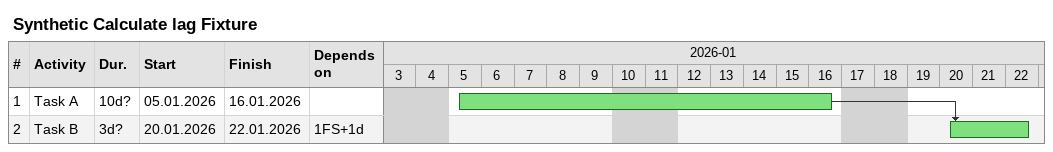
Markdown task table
Synthetic Calculate lag Fixture

| ID | Task | Duration | Start | Finish | Predecessors |
|---|---|---|---|---|---|
| 1 | Task A | 10d? | 2026-01-05 | 2026-01-16 |  |
| 2 | Task B | 3d? | 2026-01-20 | 2026-01-22 | 1FS+1d |
